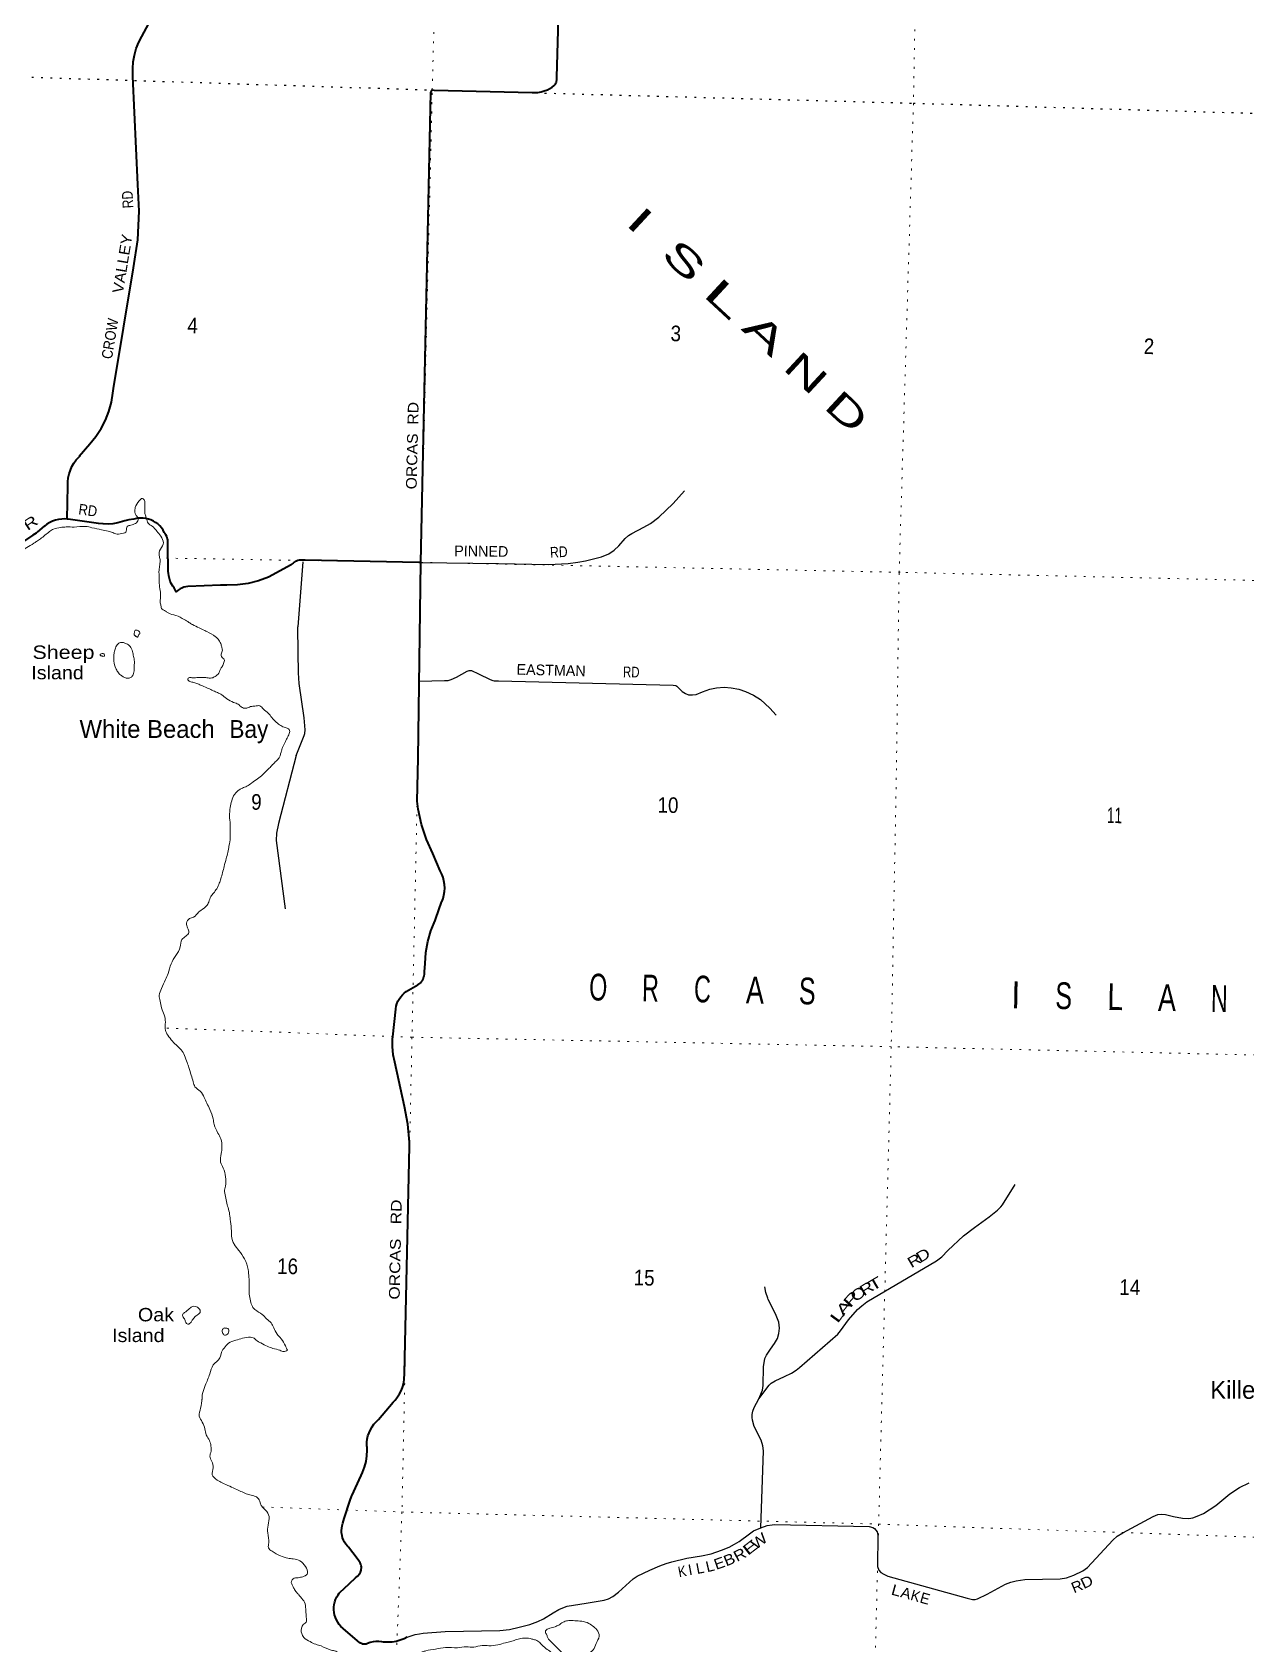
# Model space of a CAD drawing. Header units: feet. Extents: x -489137 to -242534, y 368785 to 558127.
# Drawn here: x -478654 to -465031, y 408578 to 426670 of the extents above; entities that cross this region are included whole.
import ezdxf
from ezdxf.enums import TextEntityAlignment as Align

# ---------------------------------------------------------------- set-up
doc = ezdxf.new("R2010")
doc.units = ezdxf.units.FT
doc.header["$LTSCALE"] = 70
doc.linetypes.add('DOTTED', pattern=[1.5, 0.3, -1.2])
for name, color, linetype, lineweight in [('26', 7, 'Continuous', 40), ('27', 7, 'Continuous', 13), ('29', 7, 'Continuous', 25), ('39', 7, 'Continuous', 13), ('6', 7, 'DOTTED', 25), ('7', 7, 'DOTTED', 13)]:
    doc.layers.add(name, color=color, linetype=linetype, lineweight=lineweight)
for name, color, linetype in [('30', 7, 'Continuous'), ('41', 7, 'Continuous'), ('42', 7, 'Continuous')]:
    doc.layers.add(name, color=color, linetype=linetype)

msp = doc.modelspace()

# ---------------------------------------------------------------- linework, layer by layer
at = {"layer": '26'}
for p, q in [((-478262.81, 421207.12), (-478262.8, 421207.66)), ((-478252.92, 421206.31), (-478262.81, 421207.12)), ((-478252.92, 421206.31), (-478262.8, 421207.66))]:
    msp.add_line(p, q, dxfattribs=at)
for points in [[(-478126.31, 421913.19), (-478007.53, 422050.95), (-477940.24, 422133.34), (-477881.93, 422222.3), (-477833.23, 422316.88), (-477794.69, 422416.02), (-477766.73, 422518.66), (-477749.98, 422621.55), (-477747.4, 422646.53), (-477743.26, 422671.55), (-477518.98, 424024.8), (-477470.42, 424341.23), (-477455.2, 424661), (-477471.37, 424960.8), (-477525.04, 426174.43), (-477525.59, 426186.73), (-477526.75, 426224.43), (-477527.94, 426262.67), (-477522.3, 426338.96), (-477508.72, 426414.24), (-477487.35, 426487.69), (-477458.41, 426558.5), (-477424.8, 426621.63), (-477189.44, 427062.18)], [(-474293.68, 420721.3), (-474181.81, 425992.32), (-474168.67, 426022.1), (-474145.78, 426021.51), (-473047.74, 425993.23), (-473022.83, 425992.58), (-472997.74, 425993.94), (-472984.62, 425994.65), (-472946.93, 426000.7), (-472910.08, 426010.64), (-472874.46, 426024.39), (-472848.69, 426037.58), (-472823.63, 426052.18), (-472798.69, 426070.69), (-472797.93, 426071.39), (-472790.84, 426079.49), (-472784.64, 426088.28), (-472779.39, 426097.68), (-472775.15, 426107.57), (-472773.15, 426114.02), (-472768.9, 426139.08), (-472768.23, 426164.02), (-472747.19, 426950.25)], [(-478262.8, 421207.66), (-478255.85, 421582.44), (-478255.58, 421626.84), (-478250.68, 421670.96), (-478241.18, 421714.33), (-478227.21, 421756.47), (-478208.91, 421796.92), (-478186.48, 421835.23), (-478160.17, 421870.99), (-478130.26, 421903.81), (-478112.47, 421920.4)], [(-478262.81, 421207.12), (-478288.29, 421209.19), (-478323.76, 421208.35), (-478358.96, 421203.8), (-478393.48, 421195.61), (-478426.96, 421183.84), (-478459.03, 421168.65), (-478489.33, 421150.18), (-478517.54, 421128.65), (-478519.98, 421126.55), (-478596.54, 421063.16), (-478611.46, 421050.81), (-478646.54, 421027.39), (-478785.97, 420934.32)], [(-474293.68, 420721.3), (-474317.61, 420721.74), (-475593.94, 420745.21), (-475615.99, 420745.62), (-475643.94, 420746.92), (-475646.15, 420746.9), (-475661.12, 420745.18), (-475675.83, 420741.91), (-475690.11, 420737.11), (-475703.82, 420730.85), (-475716.79, 420723.18), (-475728.9, 420714.21), (-475740, 420704.02), (-475749.66, 420693.1), (-476002.48, 420554.74), (-476115.59, 420513.88), (-476232.36, 420485.07), (-476351.5, 420468.62), (-476471.7, 420464.71), (-476493.78, 420465.6), (-476518.75, 420466.61), (-476543.78, 420465.65), (-476907.54, 420451.68), (-476930.83, 420448.18), (-476953.63, 420442.26), (-476975.68, 420433.99), (-476996.75, 420423.46), (-477016.6, 420410.79), (-477035.02, 420396.11), (-477038.71, 420392.76), (-477064.32, 420434.84), (-477077.02, 420455.7), (-477094.25, 420484.84), (-477106.31, 420510.59), (-477116.51, 420540.06), (-477123.57, 420570.43), (-477127.42, 420601.37), (-477128.13, 420617.05), (-477131.67, 420913.08), (-477131.97, 420937.82), (-477133.24, 420963.08), (-477135, 420976.46), (-477139.51, 420995.21), (-477145.94, 421013.38), (-477154.24, 421030.77), (-477164.32, 421047.21), (-477172.93, 421058.74), (-477187.48, 421084.92), (-477204.68, 421109.44), (-477224.35, 421132.02), (-477246.28, 421152.43), (-477270.21, 421170.43), (-477295.9, 421185.83), (-477323.06, 421198.46), (-477351.39, 421208.18), (-477380.58, 421214.89), (-477410.31, 421218.51), (-477440.25, 421219), (-477470.09, 421216.36), (-477499.48, 421210.61), (-477514.47, 421206.42), (-477569.8, 421199.8), (-477617.61, 421188.92), (-477643.85, 421181.48), (-477667.61, 421174.38), (-477694.87, 421166.24), (-477749.12, 421156.06), (-477804.15, 421151.6), (-477859.34, 421152.91), (-477910.24, 421159.3), (-478252.92, 421206.31)], [(-474326.02, 418523.95), (-474293.69, 420720.92), (-474293.68, 420721.3)], [(-474479.33, 411604.17), (-474478.85, 411626.57), (-474423.45, 414171.48), (-474424.16, 414216.84), (-474440.3, 414418.55), (-474477.43, 414617.46), (-474587.59, 415112.66), (-474604.48, 415197.33), (-474613.19, 415288.48), (-474612.64, 415346.85), (-474612.32, 415380.06), (-474610.52, 415396.85), (-474577.17, 415707.61), (-474576.42, 415713.88), (-474571.11, 415742.5), (-474562.84, 415770.42), (-474551.7, 415797.31), (-474537.81, 415822.9), (-474521.31, 415846.89), (-474502.41, 415869.02), (-474481.29, 415889.06), (-474458.19, 415906.78), (-474353.66, 415966.62), (-474328.71, 415980.9), (-474303.66, 416000.14), (-474297.66, 416005.79), (-474287.36, 416017.76), (-474278.37, 416030.73), (-474270.79, 416044.58), (-474264.69, 416059.14), (-474260.15, 416074.26), (-474259.73, 416076.46), (-474255.91, 416105.56), (-474254.24, 416126.46), (-474246.58, 416222.37), (-474238.3, 416343.4), (-474216.95, 416466.76), (-474182.82, 416587.22), (-474147.07, 416676.51), (-474136.3, 416703.43), (-474127.98, 416726.51), (-474061.82, 416910.02), (-474061.16, 416911.5), (-474046.62, 416949.05), (-474036.09, 416987.92), (-474029.67, 417027.68), (-474027.45, 417067.89), (-474029.45, 417108.11), (-474035.63, 417147.9), (-474045.95, 417186.83), (-474060.27, 417224.46), (-474078.45, 417260.39), (-474161.76, 417453.91), (-474233.53, 417614.2), (-474288.14, 417781.12), (-474325.01, 417952.83), (-474336.78, 418041.03), (-474326.02, 418523.95)], [(-474447.68, 408661.88), (-474481.76, 408644.91), (-474525.97, 408627.89), (-474571.71, 408615.57), (-474618.49, 408608.11), (-474665.8, 408605.58), (-474713.11, 408608), (-474732.56, 408611.32), (-474765.56, 408614.14), (-474798.68, 408613.5), (-474831.55, 408609.4), (-474863.8, 408601.89), (-474895.1, 408591.05), (-474900.82, 408588.58), (-474908.8, 408585.96), (-474917.02, 408584.19), (-474925.37, 408583.29), (-474933.77, 408583.26), (-474942.13, 408584.11), (-474950.35, 408585.84), (-474955.14, 408587.38), (-474980.12, 408600.89), (-475005.14, 408622.34), (-475165.08, 408759.43), (-475169.37, 408762.95), (-475191.19, 408783.2), (-475210.77, 408805.62), (-475227.9, 408829.97), (-475242.4, 408855.97), (-475254.09, 408883.35), (-475262.86, 408911.8), (-475268.61, 408941.01), (-475271.27, 408970.66), (-475270.82, 409000.42), (-475267.26, 409029.98), (-475260.63, 409059), (-475251, 409087.17), (-475238.48, 409114.17), (-475223.2, 409139.73), (-475210.06, 409157.25), (-475197.32, 409171.59), (-475160.82, 409205.42), (-475027.47, 409329), (-475005.74, 409349.13), (-474981.37, 409378.01), (-474979.9, 409380.17), (-474973.92, 409391.27), (-474969.13, 409402.93), (-474965.6, 409415.03), (-474963.34, 409427.44), (-474962.4, 409440.01), (-474962.77, 409452.61), (-474964.46, 409465.1), (-474967.45, 409477.35), (-474971.7, 409489.22), (-474975.09, 409496.28), (-474991.46, 409521.22), (-475010.75, 409546.28), (-475107.74, 409672.26), (-475118.44, 409683.58), (-475135.59, 409704.99), (-475150.4, 409728.08), (-475162.72, 409752.59), (-475172.42, 409778.25), (-475179.37, 409804.79), (-475183.52, 409831.9), (-475184.81, 409859.31), (-475183.22, 409886.69), (-475178.79, 409913.77), (-475171.54, 409940.22), (-475156.72, 409994.24), (-475086.4, 410198.6), (-475071.9, 410240.74), (-475068.37, 410248.6), (-474966.04, 410476.26), (-474948.8, 410512.21), (-474926.16, 410571.93), (-474909.89, 410633.7), (-474900.16, 410696.83), (-474897.09, 410760.62), (-474899.28, 410799.39), (-474899.67, 410806.24), (-474900.04, 410849.39), (-474896.19, 410884.85), (-474888.39, 410920.95), (-474876.85, 410956.03), (-474861.72, 410989.72), (-474843.14, 411021.64), (-474821.33, 411051.45), (-474796.52, 411078.81), (-474768.99, 411103.42), (-474605.95, 411300.62), (-474584.17, 411323.45), (-474556.95, 411357.69), (-474533.46, 411394.59), (-474513.95, 411433.74), (-474498.64, 411474.72), (-474487.69, 411517.07), (-474481.24, 411560.33), (-474480.53, 411576.57), (-474479.33, 411604.17)]]:
    msp.add_lwpolyline(points, dxfattribs=at)
at = {"layer": '29'}
for p, q in [((-475619.2, 420727.75), (-475676.94, 419998.56)), ((-473423.39, 419391.96), (-471466.67, 419345.24)), ((-470482.25, 409890.59), (-470453, 410754.95)), ((-470324.98, 409927.81), (-469267, 409902.95)), ((-469055.06, 409348.22), (-468167, 409100.95))]:
    msp.add_line(p, q, dxfattribs=at)
for points in [[(-472863.37, 420697.63), (-472642.58, 420709.57), (-472533.59, 420722.66), (-472448.58, 420740.11), (-472267.67, 420785.9), (-472184.84, 420818.62), (-472128.16, 420857.87), (-472073.67, 420908.03), (-472003.92, 420988.72), (-471964.69, 421023.61), (-471927.63, 421047.6), (-471792.49, 421115.21), (-471718.38, 421158.82), (-471624.65, 421230.79), (-471465.53, 421383.45), (-471339.11, 421523.02)], [(-474292.61, 420721.28), (-473425.27, 420710.04), (-472863.37, 420697.63)], [(-475693.9, 418553.27), (-475604.8, 418778.44), (-475598.26, 418802.43), (-475593.9, 418842.78), (-475602.62, 418977.99), (-475659.29, 419361.82), (-475668.01, 419482.85), (-475672.37, 419710.75), (-475676.94, 419998.56)], [(-474313.87, 419388.82), (-474031.04, 419395.62), (-473987.44, 419397.8), (-473954.75, 419406.52), (-473893.72, 419432.69), (-473776.01, 419502.48), (-473752.04, 419509.02), (-473725.88, 419509.02), (-473647.41, 419471.95), (-473518.81, 419406.52), (-473488.29, 419395.62), (-473473.03, 419393.44), (-473423.39, 419391.96)], [(-471466.67, 419345.24), (-471435.01, 419340.01), (-471424.12, 419333.46), (-471363.08, 419272.4), (-471326.03, 419250.59), (-471291.15, 419237.51), (-471247.56, 419235.33), (-471208.32, 419239.69), (-471136.39, 419270.22), (-471053.56, 419300.75), (-470979.45, 419316.02), (-470894.45, 419320.38), (-470815.98, 419316.02), (-470728.79, 419298.57), (-470654.68, 419274.58), (-470563.13, 419233.15), (-470484.66, 419185.17), (-470382.21, 419087.03), (-470308.1, 419008.52)], [(-475693.9, 418553.27), (-475893.54, 417791.04), (-475915.51, 417685.52), (-475919.9, 417601.99), (-475818, 416834.95)], [(-470502.01, 411337.96), (-470387.82, 411489.76), (-470364.75, 411513.95), (-470321.91, 411538.13), (-470215.34, 411588.69), (-470137.34, 411626.06), (-470083.51, 411659.03), (-470047.25, 411687.61), (-469616.59, 412063.52), (-469586.93, 412098.69), (-469499.04, 412221.8), (-469395.76, 412340.5), (-469349.62, 412382.27), (-469292.5, 412424.04), (-468510.28, 412885.68), (-468452.04, 412929.64), (-468382.84, 412999.99), (-468207.06, 413167.06), (-468084.01, 413259.39), (-467921.42, 413378.1), (-467827.69, 413454.69), (-467790.34, 413489.87), (-467772, 413514.4), (-467626.99, 413743.02)], [(-470502.01, 411337.96), (-470463.63, 411432.61), (-470454.84, 411487.57), (-470450.45, 411696.41), (-470435.07, 411790.93), (-470419.69, 411828.31), (-470371.35, 411894.25), (-470327.4, 411958), (-470294.44, 412015.16), (-470279.06, 412070.12), (-470272.47, 412129.47), (-470281.26, 412195.42), (-470318.61, 412292.15), (-470397.71, 412452.62), (-470404.31, 412468.01), (-470424.08, 412529.56), (-470435.07, 412595.51)], [(-470453, 410754.95), (-470458.13, 410810.49), (-470476.81, 410874.24), (-470555.91, 411028.12), (-470574.59, 411096.27), (-470578.98, 411127.04), (-470577.89, 411160.02), (-470570.19, 411199.59), (-470555.91, 411239.16), (-470502.01, 411337.96)], [(-468167, 409100.95), (-468105.98, 409087), (-468077.41, 409084.81), (-468052.14, 409093.6), (-467942.28, 409146.36), (-467735.74, 409256.28), (-467677.52, 409280.45), (-467618.19, 409295.84), (-467520.41, 409309.04), (-467124.91, 409317.83), (-467053.5, 409328.82), (-466971.1, 409357.4), (-466871.13, 409405.76), (-466817.29, 409445.33), (-466531.65, 409753.09), (-466483.31, 409794.86), (-466421.79, 409832.23), (-466079.02, 410016.89), (-466026.28, 410038.87), (-465991.13, 410043.27), (-465940.59, 410038.87), (-465850.5, 410016.89), (-465751.63, 409997.1), (-465679.12, 409994.9), (-465635.17, 410001.5), (-465586.83, 410019.09), (-465516.52, 410052.06), (-465375.9, 410139.99), (-465222.09, 410271.89), (-465113.33, 410342.23), (-465002.37, 410394.99)], [(-474447.68, 408661.88), (-474360.42, 408691.32), (-474310.98, 408702.31), (-474269.79, 408707.8), (-474023.7, 408725.38), (-473408.48, 408738.57), (-473300.25, 408750.68), (-473193.15, 408773.75), (-473071.74, 408805.64), (-472982.22, 408839.69), (-472920.13, 408869.39), (-472810.84, 408936.42), (-472746.55, 408972.71), (-472685.02, 408999.09), (-472652.64, 409011.16), (-472441.7, 409046.33), (-472239.56, 409077.11), (-472189.55, 409091.42), (-472143.41, 409117.8), (-472076.97, 409169.43), (-471914.37, 409318.92), (-471867.66, 409346.42), (-471725.41, 409415.64), (-471614.98, 409465.12), (-471544.67, 409489.31), (-471478.75, 409509.09), (-471312.33, 409547.54), (-471145.34, 409573.92), (-471037.11, 409599.22), (-470921.23, 409639.87), (-470838.26, 409673.96), (-470776.21, 409705.81), (-470724, 409735.51), (-470609.75, 409823.44), (-470565.28, 409855.3), (-470482.25, 409890.59)], [(-470482.25, 409890.59), (-470409.28, 409915.96), (-470355.96, 409924.57), (-470324.98, 409927.81)], [(-469267, 409902.95), (-469226.58, 409893.79), (-469206.8, 409880.6), (-469176.04, 409845.43), (-469169.45, 409808.06), (-469171.65, 409456.33), (-469156.27, 409414.57), (-469134.29, 409388.19), (-469101.34, 409368.4), (-469055.06, 409348.22)]]:
    msp.add_lwpolyline(points, dxfattribs=at)
at = {"layer": '39'}
for points in [[(-460766.82, 424631.35), (-460876.6, 424681.13), (-460964.51, 424718.12), (-461056.46, 424755.23), (-461123.45, 424815.91), (-461230.57, 424956.72), (-461248.83, 425024.07), (-461292.05, 425136.69), (-461320.7, 425194.22), (-461381.51, 425258.76), (-461412.78, 425296.12), (-461485.36, 425373.16), (-461522.34, 425422.83), (-461538.57, 425490.12), (-461557.65, 425529.14), (-461644.62, 425598.5), (-461718.5, 425631.04), (-461787.38, 425626.98), (-461854.36, 425618.82), (-461879.16, 425670.16), (-461931.4, 425681.82), (-461986.86, 425721.91), (-462049.69, 425786.51), (-462100.69, 425840.65), (-462167.45, 425909.41), (-462247.99, 425990.73), (-462336.44, 426078.36), (-462403.61, 426132.97), (-462516.72, 426207.14), (-462578.6, 426235.27), (-462682.2, 426288.92), (-462774.15, 426326.04), (-462864.26, 426357.02), (-462924.17, 426383.07), (-463039.84, 426439.1), (-463153.07, 426509.23), (-463236.47, 426562.29), (-463302.15, 426598.63), (-463415.91, 426650.55), (-463507.92, 426685.64), (-463592.26, 426706.33), (-463676.84, 426718.94), (-463780.68, 426764.49), (-463911.8, 426845.27), (-464009.4, 426896.72), (-464112.83, 426956.44), (-464162.34, 426992.31), (-464203.89, 427023.9), (-464238.84, 427073.51), (-464266.01, 427112.77), (-464312.01, 427130.32), (-464360.22, 427141.85), (-464443.61, 427194.91), (-464496.52, 427253.15), (-464557.39, 427315.67), (-464624.32, 427378.37), (-464693.57, 427431.01), (-464758.36, 427497.7), (-464782.85, 427559.16), (-464800.81, 427636.62), (-464795.89, 427735.68), (-464784.19, 427790), (-464794.83, 427840.93), (-464838.29, 427876.62), (-464872.76, 427873.58), (-464920.78, 427891.18), (-464984.21, 427935.56), (-465015.12, 427985.05), (-465039.26, 428058.65), (-465032.14, 428163.72), (-465008.08, 428225.78), (-464992.1, 428288.07), (-464990.08, 428356.85), (-464996.57, 428411.7), (-465033.31, 428469.47), (-465082.58, 428513.43), (-465131.62, 428565.48), (-465150.12, 428624.74), (-465196.6, 428694.93), (-465237.56, 428746.75), (-465297.41, 428774.82), (-465341.81, 428778.15), (-465368.68, 428827.53), (-465422.77, 428845.31), (-465491.31, 428922.23), (-465559.19, 428952.56), (-465628.73, 428995.09), (-465696.38, 429033.51), (-465759.38, 429092.05), (-465814.07, 429158.44), (-465854.5, 429228.46), (-465887.19, 429286.1), (-465917.81, 429345.72), (-465934.04, 429413), (-465952.54, 429472.26), (-465963.54, 429511.05), (-465967.94, 429567.87)], [(-481658.13, 422882.71), (-481642.72, 422787.1), (-481628.87, 422707.74), (-481604.79, 422632.12), (-481585.99, 422514.14), (-481575.4, 422461.19), (-481547.28, 422385.46), (-481445.87, 422256.96), (-481368.95, 422189.92), (-481223.38, 422050.01), (-481156.62, 421981.24), (-481072.22, 421893.73), (-480952.07, 421714.07), (-480919.26, 421660.47), (-480872.3, 421606.46), (-480820.16, 421521.92), (-480779.8, 421449.88), (-480746.98, 421396.28), (-480703.23, 421301.86), (-480676.65, 421242.37), (-480648.18, 421178.77), (-480622.13, 421101.07), (-480594.31, 421015.23), (-480556.49, 420925.04), (-480526.65, 420839.13), (-480496.98, 420747.15), (-480467.01, 420665.29), (-480426.88, 420585.15), (-480392.29, 420523.4), (-480350.31, 420437.14), (-480297.76, 420366.76), (-480282.13, 420348.08), (-480240.23, 420328.63), (-480174.31, 420300.38), (-480133.12, 420256.66), (-480080.45, 420190.33), (-480007.16, 420137.57), (-479932.92, 420117.17), (-479876.16, 420121.58), (-479828.56, 420158.65), (-479809.54, 420186.44), (-479801.53, 420253.02), (-479838.32, 420308.76), (-479853.25, 420351.72), (-479837.21, 420416.03), (-479820.04, 420449.95), (-479768.58, 420549.67), (-479731.14, 420585.02), (-479658.4, 420651.72), (-479558.85, 420667.03), (-479431.59, 420661.27), (-479291.8, 420669.33), (-479191.96, 420694.75), (-479081.83, 420725.94), (-479045.16, 420734.99), (-478901.87, 420793.55), (-478848.62, 420816.29), (-478781.1, 420842.65), (-478717.04, 420889.37), (-478636.8, 420935.61), (-478605.84, 420956.97), (-478562.52, 420986.07), (-478461.01, 421068.13), (-478417.75, 421095.21), (-478336.32, 421113.07), (-478275.46, 421119.38), (-478184.47, 421118.74), (-478058.88, 421125.18), (-477984.47, 421110.86), (-477877.96, 421087.49), (-477801.58, 421071.08), (-477751.48, 421055.44), (-477703.39, 421039.86), (-477632.31, 421049.92), (-477603.72, 421059.21), (-477598.85, 421087.41), (-477579.36, 421131.38), (-477561, 421136.92), (-477507.92, 421153.58), (-477470.54, 421186.91), (-477469.54, 421221.3), (-477492.78, 421256.4), (-477502, 421287.03), (-477498.5, 421337.55), (-477455.89, 421411.21), (-477418.69, 421438.46), (-477395.03, 421417.52), (-477390.27, 421372.84), (-477389.9, 421316.14), (-477390.97, 421279.73), (-477381.99, 421241), (-477370.93, 421204.24), (-477344.24, 421148.79), (-477310.42, 421129.58), (-477286.82, 421106.61), (-477245.74, 421058.85), (-477200.98, 420998.82)], [(-477200.98, 420998.82), (-477184.92, 420925.46), (-477225.57, 420849.72), (-477227.46, 420784.99), (-477220.56, 420744.29), (-477220.86, 420734.18), (-477232.61, 420609), (-477230.34, 420548.19), (-477228.67, 420467.16), (-477216.89, 420385.83), (-477217, 420312.95), (-477218.36, 420266.42), (-477209.44, 420225.67), (-477205.99, 420205.32), (-477158.32, 420175.58), (-477128.6, 420154.46), (-477042.42, 420127.64), (-476948.74, 420080.36), (-476897.09, 420048.48), (-476857.38, 420023.02), (-476783.56, 419988.46), (-476719.72, 419958.25), (-476695.83, 419945.4), (-476598.41, 419887.88), (-476568.87, 419860.69), (-476539.97, 419811.26), (-476528.97, 419772.47), (-476521.9, 419737.84), (-476533.36, 419691.61), (-476530.09, 419665.2), (-476500.72, 419631.94), (-476508.09, 419587.62), (-476529.54, 419545.73), (-476535.84, 419537.81), (-476561.8, 419479.86), (-476603.35, 419442.61), (-476638.23, 419425.41), (-476670.62, 419424.34), (-476719, 419429.8), (-476753.42, 419428.79), (-476793.83, 419429.97), (-476854.63, 419425.68), (-476890.95, 419428.77), (-476909.67, 419411.09), (-476902, 419396.7), (-476866.1, 419379.45), (-476819.92, 419367.97), (-476775.99, 419348.46), (-476712.04, 419322.29), (-476652.18, 419294.22), (-476598.27, 419270.37), (-476554.35, 419250.86), (-476500.79, 419214.88), (-476471.13, 419191.74), (-476395.46, 419151.05), (-476343.52, 419129.28), (-476306.01, 419097.82), (-476261.91, 419084.38), (-476204.73, 419102.95), (-476156, 419109.62), (-476101.32, 419112.06), (-476061.91, 419076.49), (-476006.63, 419030.33), (-475967.63, 418980.6), (-475916.57, 418928.49), (-475867.11, 418890.6), (-475815.16, 418868.83), (-475779.2, 418853.6), (-475767.55, 418837.06), (-475777.06, 418788.75), (-475800.77, 418738.83), (-475815.92, 418704.86), (-475846.04, 418642.98), (-475859.23, 418606.92), (-475868.26, 418574.79)], [(-477494.27, 419891.86), (-477498.2, 419896.02), (-477504.14, 419900.24), (-477509.97, 419908.51), (-477509.37, 419928.74), (-477506.88, 419944.86), (-477500.34, 419960.87), (-477484.12, 419962.42), (-477456.24, 419947.43), (-477448.93, 419920.9), (-477459.33, 419911.08), (-477472.71, 419883.5), (-477497.55, 419897.05)], [(-477739.11, 419611.53), (-477738.52, 419631.76), (-477737.87, 419654.01), (-477736.51, 419700.54), (-477725.04, 419746.77), (-477701.33, 419796.69), (-477674.41, 419818.17), (-477639.88, 419823.24), (-477605.82, 419812.11), (-477568.02, 419790.76), (-477535.26, 419735.14), (-477520.7, 419680.05), (-477510.17, 419625.07), (-477510.16, 419556.24), (-477514.13, 419489.54), (-477535.76, 419441.58), (-477568.63, 419424.33), (-477609.04, 419425.51), (-477632.94, 419438.36), (-477660.76, 419455.37), (-477694.04, 419492.79), (-477717.17, 419531.93), (-477739.05, 419613.63)], [(-477862.8, 419669.82), (-477874.87, 419672.2), (-477890.8, 419680.77), (-477892.58, 419688.92), (-477880.22, 419696.65), (-477863.93, 419700.22), (-477851.93, 419695.82), (-477844.14, 419685.47), (-477842.48, 419673.28), (-477861.13, 419666.7)], [(-475957.96, 418453.31), (-475945.13, 418464.64), (-475927.66, 418482.4), (-475910.78, 418500.45), (-475891.86, 418521.99), (-475879.92, 418537.42), (-475874.68, 418549.65), (-475872.29, 418557.02)], [(-475868.26, 418574.79), (-475868.34, 418567.88), (-475869.51, 418565.54), (-475872.31, 418556.87)], [(-475957.96, 418453.31), (-475977.12, 418432.39), (-476018.25, 418390.68), (-476069.61, 418341.06), (-476126.99, 418293.57), (-476194.47, 418246.27), (-476247.59, 418210.83), (-476296.43, 418189.47), (-476386.54, 418118.31), (-476416.07, 418048.09), (-476433.6, 417971.59), (-476441.37, 417876.72), (-476434.94, 417785.64), (-476435.89, 417733.1), (-476433.64, 417634.01), (-476447.46, 417539.26), (-476478.27, 417398.31), (-476502.07, 417309.79), (-476538.9, 417170.97), (-476555.92, 417122.76), (-476585.3, 417060.63), (-476620.52, 417010.72), (-476649.47, 416972.83), (-476674.82, 416910.62), (-476701.89, 416864.61), (-476734.69, 416836.9), (-476785.84, 416799.41), (-476845.46, 416739.83), (-476890.15, 416724.46), (-476923.35, 416674.52), (-476912.23, 416619.74), (-476898.97, 416570.99), (-476930.01, 416529.1), (-476975.14, 416489.48), (-476994.8, 416406.95), (-477044.98, 416310.82), (-477097.15, 416216.75), (-477129.39, 416108.17), (-477160.87, 416042.02), (-477203.05, 415941.71), (-477230.71, 415863.37), (-477217.72, 415800.47), (-477204.98, 415723.43), (-477174.11, 415644.04), (-477161.41, 415564.98), (-477159.12, 415467.91), (-477143.6, 415433.27), (-477094.35, 415365.69), (-477040.88, 415308.13), (-476985.32, 415254.58), (-476946.13, 415189.19), (-476917.28, 415109.84), (-476896.07, 415054.89), (-476871.4, 414967.53), (-476848.53, 414892.32), (-476829.3, 414839.42), (-476771.69, 414787.86), (-476724.49, 414718.29), (-476695.35, 414655.1), (-476662.32, 414583.76), (-476625.84, 414480.02), (-476612.88, 414415.1), (-476572.21, 414319.37), (-476539.07, 414254.09), (-476526.7, 414156.84), (-476533.96, 414090.27), (-476541.8, 413991.36), (-476512.7, 413926.15), (-476486.23, 413826.63), (-476488.13, 413721.55), (-476497.26, 413663.09), (-476482.46, 413588.04), (-476467.67, 413512.98), (-476458.09, 413484.51), (-476430.63, 413328.37), (-476420.45, 413221.06), (-476408.26, 413113.7), (-476388.84, 413070.91), (-476337.61, 413001.26), (-476272.69, 412907.12), (-476232.47, 412787.14), (-476223.91, 412702.08), (-476221.44, 412615.12), (-476219.3, 412509.97), (-476206.53, 412434.95), (-476185.46, 412371.91), (-476155.77, 412339.03), (-476074.01, 412282.99), (-476026.42, 412235.65), (-475974.79, 412188.23), (-475945.46, 412135.15), (-475908.4, 412063.74), (-475862.93, 412010.37), (-475813.9, 411930.66), (-475792.54, 411883.79)], [(-476823.27, 412266.07), (-476854.24, 412228.22), (-476872.95, 412198.23), (-476909.71, 412174.63), (-476923.73, 412180.95), (-476937.38, 412207.47), (-476943.11, 412225.76), (-476964.65, 412262.53), (-476966.19, 412288.84), (-476939.59, 412308.58), (-476912.96, 412330.34), (-476880.16, 412358.05), (-476843.5, 412375.59), (-476811.32, 412368.95), (-476777.49, 412342.07), (-476769.74, 412323.73), (-476826.18, 412262.51)], [(-476498.74, 412131.34), (-476452.48, 412117.94), (-476457.35, 412071.54), (-476496.1, 412049.99), (-476519.73, 412082.76), (-476521.17, 412115.13), (-476496.62, 412132.88)], [(-475792.54, 411883.79), (-475833.23, 411866.32), (-475875.35, 411881.23), (-475955.71, 411902.88), (-476017.87, 411926.22), (-476089.87, 411963.9), (-476141.79, 411995.15), (-476175.62, 412022.03), (-476205.79, 412028.63), (-476296.86, 412016.11), (-476369.91, 411995.18), (-476453.31, 411960.29), (-476500.71, 411906.56), (-476521.33, 411882.67), (-476549.13, 411796.25), (-476623.24, 411716.71), (-476663.41, 411616.36), (-476714.18, 411487.9), (-476744.11, 411395.45), (-476751.37, 411328.88)], [(-476749.99, 411341.54), (-476765.23, 411232.1), (-476781, 411141.41), (-476747.86, 411076.14), (-476718.94, 411000.83), (-476702.01, 410931.8), (-476666.82, 410868.5), (-476649.75, 410807.56), (-476648.79, 410748.92), (-476661.88, 410694.58), (-476640.74, 410635.58), (-476625.91, 410562.54), (-476635.37, 410485.9), (-476579.92, 410426.28), (-476523.96, 410394.96), (-476439.86, 410357.07), (-476359.79, 410319.26), (-476299.72, 410291.9), (-476239.62, 410266.57), (-476185.38, 410251.45), (-476127.26, 410228.18), (-476095.99, 410171.02), (-476080.54, 410132.34), (-476036.91, 410089.11), (-475997.82, 410017.66), (-476009.67, 409920.84), (-476013.29, 409831.97), (-476001.17, 409720.57), (-476004.17, 409666.05), (-475964.5, 409626.93), (-475870.57, 409574.72), (-475786.24, 409548.95), (-475725.81, 409541.81), (-475651.51, 409520.27), (-475590.11, 409454.48), (-475567.21, 409381.3), (-475579.68, 409361.31), (-475634.61, 409338.04), (-475683.22, 409328.8), (-475715.59, 409325.34), (-475748.75, 409277.42), (-475735.25, 409242.81), (-475717.67, 409210.15), (-475688.2, 409165.16), (-475662.47, 409136.4), (-475634.84, 409101.54), (-475609.15, 409070.76), (-475588.19, 409001.65), (-475580.18, 408886.29), (-475583.22, 408829.75), (-475605.75, 408811.96), (-475630.59, 408778.04), (-475631.9, 408705.29), (-475606.47, 408660.36), (-475538.69, 408612.66), (-475474.62, 408583.21), (-475414.41, 408563.95), (-475300.18, 408517.43), (-475249.95, 408504.41), (-475210.1, 408475.39), (-475180.55, 408434.44), (-475171.19, 408393.84), (-475152.29, 408322.75), (-475102.35, 408293.56), (-475055.46, 408319), (-475004.38, 408352.45), (-474959.33, 408388.03), (-474868.59, 408382.37), (-474822.17, 408381.54), (-474715.14, 408383.67), (-474646.49, 408384.46), (-474593.73, 408399.69), (-474548.96, 408419.1), (-474477.71, 408452.19)], [(-474400.77, 408464.96), (-474384.51, 408470.74), (-474346.02, 408478.14), (-474279.06, 408497.15), (-474238.44, 408510.58), (-474131.12, 408528.87), (-474017.74, 408547.06), (-473884.55, 408544.68), (-473783.42, 408555), (-473702.73, 408551.53), (-473607.52, 408570.04), (-473530.87, 408566.65), (-473431.76, 408577.01), (-473344.55, 408599.7), (-473287.78, 408612.84), (-473234.95, 408632.11), (-473172.06, 408649.18), (-473137.68, 408652.6), (-473069.14, 408647.34), (-473028.96, 408636.51), (-472992.81, 408625.76), (-472953.04, 408592.7), (-472891.46, 408537.02), (-472835.72, 408493.58), (-472794.03, 408454.43), (-472744.35, 408411.09), (-472682.19, 408387.74), (-472663.77, 408401.56), (-472659.37, 408421.7), (-472692.98, 408460.7), (-472706.74, 408481.16), (-472748.36, 408524.36), (-472793.97, 408569.64), (-472823.69, 408600.5), (-472849.46, 408627.24), (-472871.18, 408653.9), (-472882.67, 408688.47), (-472898.27, 408719.07), (-472885.65, 408747.15), (-472847.01, 408762.63), (-472790.18, 408779.8), (-472747.43, 408799.25), (-472700.43, 408830.75), (-472649.65, 408848.04), (-472587.05, 408848.94), (-472512.46, 408843.56), (-472427.99, 408825.88), (-472368.1, 408788.43), (-472322.42, 408747.18), (-472295.48, 408673.93), (-472329.22, 408593.68), (-472362.86, 408519.49), (-472426.23, 408476.15), (-472510.1, 408414.99), (-472561.5, 408363.35), (-472611.47, 408279.34), (-472630.62, 408225.11), (-472656.33, 408142.69), (-472679.62, 408082.46), (-472695.25, 407999.87), (-472676.71, 407908.57), (-472649.62, 407843.4), (-472626.17, 407800.53), (-472590.35, 407771.59), (-472547.67, 407675.82), (-472514.35, 407620.65), (-472478.05, 407506.8), (-472435.66, 407394.87), (-472423.28, 407297.62), (-472421.99, 407257.17), (-472427.09, 407198.64), (-472445.98, 407158.55), (-472482.82, 407130.91), (-472505.05, 407129.28), (-472516.56, 407050.65), (-472482.95, 407011.65), (-472429.37, 406960.15), (-472366.14, 406884.23), (-472304.97, 406806.32), (-472257.45, 406754.94), (-472189.96, 406691.07), (-472093.71, 406654.98), (-472034.27, 406593.28), (-471981.39, 406614.57), (-471918.03, 406657.91), (-471830.09, 406721.02), (-471758.9, 406750.07), (-471635.4, 406770.09), (-471550.31, 406786.76), (-471453.3, 406793.12), (-471373.01, 406767.42), (-471312.65, 406756.24), (-471212.22, 406728.16), (-471113.41, 406722.35), (-471016.28, 406734.77), (-470893.21, 406730.54), (-470796.97, 406694.46)]]:
    msp.add_spline(points, degree=3, dxfattribs=at)
at = {"layer": '6'}
msp.add_lwpolyline([(-487956.1, 426463.01), (-484839.11, 426354.97), (-479500.34, 426192.49), (-474165.85, 426022.03), (-468770.02, 425874.07), (-463477.61, 425716.99), (-461978.47, 425662.95)], dxfattribs=at)
at = {"layer": '7'}
for points in [[(-468464.7, 440173.09), (-468585.8, 436526.19), (-468672.38, 431216.17), (-468770.02, 425874.07), (-468930.28, 420601.55), (-468960.06, 418409.84)], [(-474326.63, 418523.98), (-474294.23, 420720.74), (-474167.47, 426021.49), (-474027.33, 431364.37), (-473876.87, 436783.88), (-473830.9, 438486.01)], [(-462522.26, 420461.18), (-463584.05, 420488.53), (-468917.95, 420610.38), (-474292.61, 420721.28), (-477224.89, 420770.6)], [(-474326.63, 418523.98), (-474394.77, 415394.23), (-474507.08, 410067.82), (-474570.38, 408409.6)], [(-468960.06, 418409.84), (-469018.74, 415287.99), (-469159.86, 409931.77), (-469252.53, 406297.29)], [(-457687.85, 414931.92), (-458383.9, 414956.32), (-463675.29, 415166.16), (-469018.74, 415287.99), (-474394.77, 415394.23), (-477161.59, 415497.9)], [(-476074.69, 410124.09), (-474507.08, 410067.82), (-469159.86, 409931.77), (-463833.72, 409745.57), (-458486.2, 409625.69), (-457798.11, 409588.81)]]:
    msp.add_lwpolyline(points, dxfattribs=at)

# ---------------------------------------------------------------- texts
at = {"layer": '27'}
for s, rotation, width, p in [('RD', 93.087, 0.85, (-477519.71, 424697.55)), ('VALLEY', 80.59, 1.1, (-477638.08, 423734.28)), ('CROW', 80.59, 0.9, (-477761.14, 422996.57)), ('ORCAS  RD', 88.63, 1.1, (-474343.05, 421540.01)), ('RD', 352.189, 0.9, (-478141.43, 421261.67)), ('ORCAS   RD', 88.753, 1.2, (-474533.93, 412448.79))]:
    msp.add_text(s, height=120, rotation=rotation, dxfattribs=dict(at, width=width)).set_placement(p)
at = {"layer": '27', "width": 1.35}
msp.add_text('R', height=120, rotation=33.728, dxfattribs=at).set_placement((-478640.77, 421115.76), align=Align.CENTER)
at = {"layer": '30'}
for s, rotation, p in [('PINNED', 359.258, (-473921.18, 420791.47)), ('EASTMAN', 358.632, (-473222.72, 419462.19))]:
    msp.add_text(s, height=120, rotation=rotation, dxfattribs=at).set_placement(p)
for rotation, width, p in [(3.095, 0.85, (-472842.85, 420773.85)), (358.632, 0.8, (-472028.9, 419433.69))]:
    msp.add_text('RD', height=120, rotation=rotation, dxfattribs=dict(at, width=width)).set_placement(p)
for s, rotation, width, p in [('R', 30.548, 1.25, (-468729.81, 412837.4)), ('D', 31.548, 1.3, (-468630, 412897.55)), ('T', 30.548, 1.55, (-469168.9, 412576.58)), ('P', 48.474, 1.7, (-469420.8, 412416.5)), ('O', 37.177, 1.35, (-469353.31, 412467.26)), ('R', 32.048, 1.3, (-469261.51, 412524.88)), ('A', 51.976, 1.6, (-469503.45, 412323.36)), ('L', 53.476, 1.75, (-469574.82, 412238.14)), ('W', 37.583, 1.2, (-470465.61, 409694)), ('B', 22.336, 1.15, (-470812.44, 409479.15)), ('R', 27.171, 1.15, (-470689.77, 409536.61)), ('E', 37.583, 1.55, (-470562.2, 409623.7)), ('K', 11.009, 0.85, (-471352.31, 409342.51)), ('L', 13.157, 1.05, (-471038.11, 409401.58)), ('E', 19.331, 1.1, (-470926.51, 409436.68)), ('L', 344.441, 1.15, (-468978.02, 409129.54)), ('R', 22.129, 1.05, (-466912.48, 409177.2)), ('D', 25.815, 1.15, (-466798.72, 409229.54)), ('A', 344.441, 1.05, (-468869.23, 409099.25)), ('K', 344.441, 0.95, (-468761.38, 409069.22))]:
    msp.add_text(s, height=120, rotation=rotation, dxfattribs=dict(at, width=width)).set_placement(p, align=Align.CENTER)
for s, rotation, p in [('I', 10.509, (-471263, 409360.02)), ('L', 10.477, (-471152.78, 409379.17)), ('E', 344.441, (-468654.86, 409039.56))]:
    msp.add_text(s, height=120, rotation=rotation, dxfattribs=at).set_placement(p, align=Align.CENTER)
at = {"layer": '41'}
for s, p in [('White Beach', (-478124.08, 418752.39)), ('Killebrew', (-465439.87, 411337.54))]:
    msp.add_text(s, height=200, dxfattribs=at).set_placement(p)
at = {"layer": '41', "width": 0.95}
msp.add_text('Bay', height=200, dxfattribs=at).set_placement((-476443.4, 418752.39))
at = {"layer": '42'}
for s, rotation, width, p in [('I', 317.187, 1.8, (-472012.42, 424519.71)), ('S', 317.187, 1.75, (-471615.04, 424157.99)), ('L', 317.187, 2, (-471146.15, 423722.35)), ('A', 317.187, 1.8, (-470711.68, 423338.11)), ('N', 317.187, 1.6, (-470245.74, 422895.45)), ('D', 317.187, 1.6, (-469787.17, 422459.02)), ('O', 358.942, 0.65, (-472409.05, 415808.09)), ('R', 358.942, 0.65, (-471816.24, 415797.13)), ('C', 358.942, 0.65, (-471232.88, 415786.36)), ('A', 358.942, 0.75, (-470649.52, 415775.58)), ('S', 358.942, 0.7, (-470056.71, 415764.63)), ('I', 358.942, 0.9, (-467673.66, 415720.61)), ('S', 358.942, 0.7, (-467180.04, 415711.49)), ('L', 358.942, 0.8, (-466596.68, 415700.71)), ('A', 358.942, 0.75, (-466027.49, 415690.2)), ('N', 358.942, 0.65, (-465434.68, 415679.25))]:
    msp.add_text(s, height=300, rotation=rotation, dxfattribs=dict(at, width=width)).set_placement(p)
for s, width, p in [('Sheep', 1.2, (-478652.04, 419638.84)), ('Island', 1.1, (-478665.08, 419409.99)), ('Oak', 1.1, (-477468.74, 412206.56)), ('Island', 1.1, (-477759.27, 411974.05))]:
    msp.add_text(s, height=150, dxfattribs=dict(at, width=width)).set_placement(p)
at = {"layer": '7'}
for s, rotation, width, p in [('4', 358.322, 0.9, (-476915.81, 423295.03)), ('3', 358.322, 0.9, (-471496.25, 423204.63)), ('2', 358.322, 0.9, (-466188.09, 423060.5)), ('9', 358.976, 0.9, (-476199.79, 417947.52)), ('10', 358.976, 0.9, (-471641.26, 417913.58)), ('11', 358.976, 0.65, (-466599.6, 417798.16)), ('16', 358.976, 0.9, (-475908.54, 412739.29)), ('15', 358.976, 0.9, (-471908.89, 412610.7)), ('14', 358.976, 0.9, (-466461.17, 412504.18))]:
    msp.add_text(s, height=175, rotation=rotation, dxfattribs=dict(at, width=width)).set_placement(p)

doc.saveas('drawing.dxf')
